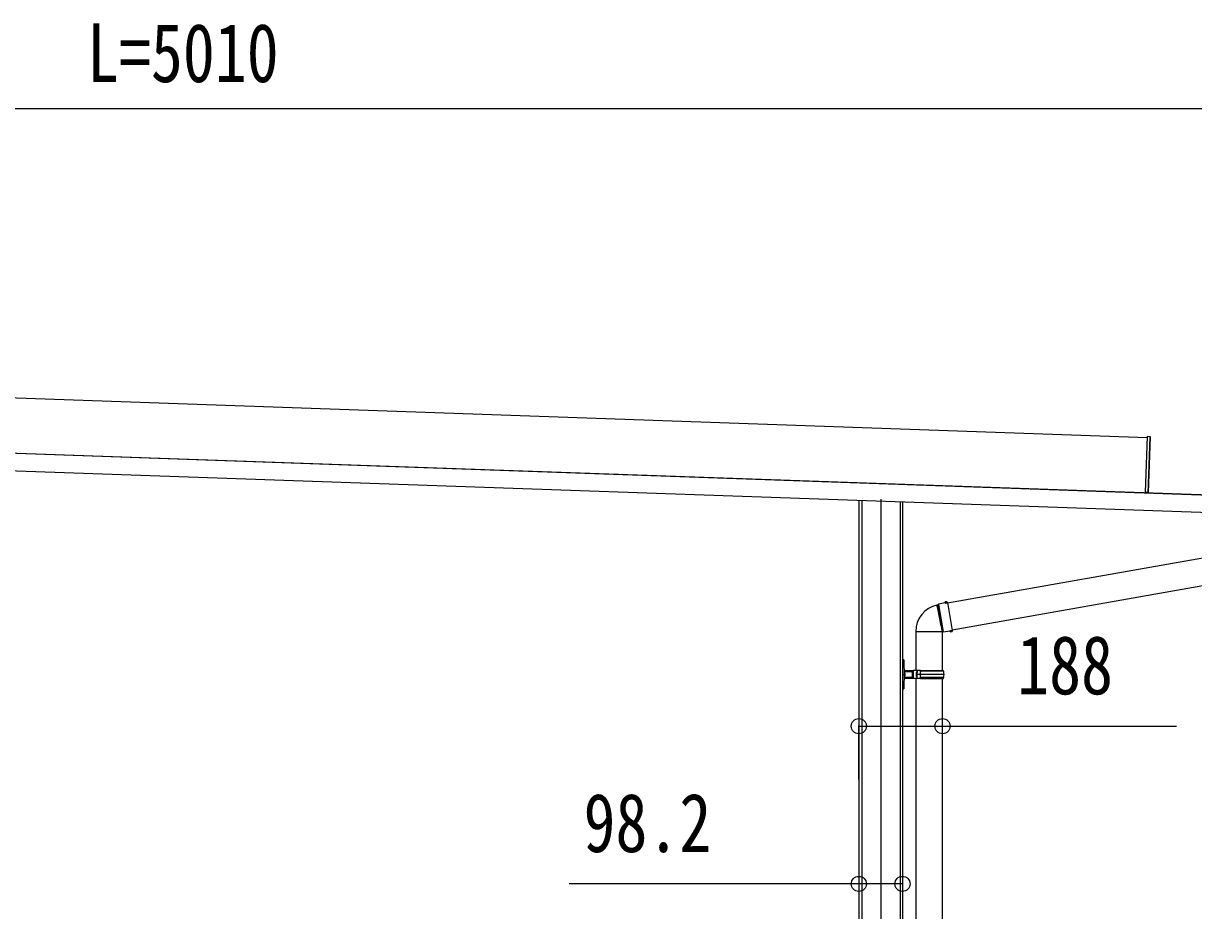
# Model space of a CAD drawing. Units: millimetres, scale not verified. Extents: x -16820 to 16820, y -11880 to 11880.
# Drawn here: x 616 to 3248, y -6636 to -4642 of the extents above; entities that cross this region are included whole.
import ezdxf
from ezdxf.enums import TextEntityAlignment as Align

# ---------------------------------------------------------------- set-up
doc = ezdxf.new("R2010")
doc.units = ezdxf.units.MM
doc.header["$LTSCALE"] = 60
for name, color, linetype in [('0-3_YKK_12', 2, 'Continuous'), ('0-4_YKK_A1', 4, 'Continuous'), ('0-5_YKK_D', 6, 'Continuous')]:
    doc.layers.add(name, color=color, linetype=linetype)
doc.styles.add('ＭＳ ゴシック', font='')
doc.styles.get('ＭＳ ゴシック').set_extended_font_data('MS Gothic')

msp = doc.modelspace()

# ---------------------------------------------------------------- linework, layer by layer
at = {"layer": '0-3_YKK_12'}
msp.add_line((2545.08, -8482.5), (2545.08, -5711.04), dxfattribs=at)
at = {"layer": '0-4_YKK_A1'}
for p, q in [((3144.54, -5573.03), (-831.04, -5434.2)), ((3593.42, -5713.28), (-1401.59, -5538.85)), ((3593.44, -5712.78), (-1401.57, -5538.35)), ((3592.04, -5752.76), (-1403.22, -5578.32)), ((3140.26, -5695.46), (3144.64, -5570.03)), ((3144.64, -5570.03), (3144.66, -5569.53)), ((3150.16, -5570.56), (3144.64, -5570.03)), ((3144.66, -5569.53), (3150.17, -5570.06)), ((3145.75, -5696.65), (3150.16, -5570.56)), ((3150.63, -5570.58), (3146.22, -5696.67)), ((3150.16, -5570.56), (3150.63, -5570.58)), ((3143.74, -5696.08), (3140.74, -5695.97)), ((3143.71, -5697.08), (3143.74, -5696.08)), ((3144.21, -5697.09), (3144.22, -5696.8)), ((3144.21, -5697.1), (3144.21, -5697.09)), ((3144.22, -5696.8), (3144.22, -5696.6)), ((3144.22, -5696.8), (3145.77, -5696.85)), ((3145.75, -5696.65), (3146.22, -5696.67)), ((2495.08, -5714.45), (2495.08, -7980.17)), ((2501.94, -5714.69), (2501.94, -8480.17)), ((2588.22, -5717.7), (2588.22, -8480.17)), ((2593.28, -5717.88), (2593.28, -7980.17)), ((3475.51, -5807.49), (2694.63, -5945.18)), ((2705.09, -6004.46), (3485.96, -5866.77)), ((2674.17, -5947.37), (2672.47, -5949.01)), ((2689.18, -5944.45), (2674.17, -5947.37)), ((2674.17, -5947.37), (2679.64, -5978.38)), ((2689.59, -5942.1), (2689.18, -5944.45)), ((2689.2, -5944.58), (2689.18, -5944.45)), ((2693.18, -5941.47), (2689.59, -5942.1)), ((2689.59, -5942.1), (2689.6, -5942.17)), ((2690.11, -5944.51), (2693.49, -5943.85)), ((2690.51, -5942.08), (2692.31, -5941.76)), ((2694.33, -5943.45), (2693.18, -5941.47)), ((2693.18, -5941.47), (2693.2, -5941.53)), ((2694.33, -5943.45), (2694.35, -5943.58)), ((2694.35, -5943.58), (2705.37, -6006.06)), ((2672.47, -5949.01), (2670.89, -5949.35)), ((2672.47, -5949.01), (2682.08, -6003.48)), ((2679.64, -5978.38), (2685.11, -6009.4)), ((2623.13, -6008.33), (2683.19, -6008.33)), ((2623.18, -6008.33), (2623.18, -6096)), ((2683.38, -6096), (2683.38, -6008.62)), ((2683.39, -6008.63), (2685.11, -6009.4)), ((2685.11, -6009.4), (2700.21, -6007.01)), ((2700.21, -6007.01), (2700.18, -6006.87)), ((2700.21, -6007.01), (2701.4, -6009.07)), ((2701.39, -6009.01), (2701.4, -6009.07)), ((2701.4, -6009.07), (2704.99, -6008.44)), ((2702.28, -6008.78), (2704.07, -6008.47)), ((2704.98, -6008.38), (2704.99, -6008.44)), ((2704.99, -6008.44), (2705.39, -6006.18)), ((2705.37, -6006.06), (2705.39, -6006.18)), ((2594.28, -6077.8), (2593.28, -6077.8)), ((2594.28, -6077.8), (2594.28, -6071.5)), ((2594.28, -6105), (2594.28, -6077.8)), ((2596.28, -6072.41), (2596.45, -6078.13)), ((2594.28, -6105), (2593.28, -6105)), ((2594.28, -6105), (2597.28, -6105)), ((2594.28, -6132.2), (2594.28, -6105)), ((2597.28, -6105), (2596.45, -6131.87)), ((2597.28, -6105), (2598.28, -6105)), ((2597.99, -6095.76), (2598.09, -6099)), ((2615.28, -6099), (2598.1, -6099)), ((2598.1, -6099), (2598.28, -6105)), ((2598.28, -6105), (2598.1, -6111)), ((2598.94, -6096), (2615.28, -6096)), ((2615.28, -6096), (2618.28, -6096)), ((2615.28, -6099), (2615.28, -6096)), ((2615.28, -6100.5), (2615.28, -6099)), ((2618.28, -6100.5), (2615.28, -6100.5)), ((2615.28, -6100.51), (2615.28, -6109.5)), ((2616.26, -6100.51), (2615.28, -6100.51)), ((2618.28, -6100.51), (2616.26, -6100.51)), ((2616.26, -6109.5), (2616.26, -6100.51)), ((2626.28, -6096), (2618.28, -6096)), ((2626.29, -6100.51), (2624.28, -6100.51)), ((2626.28, -6100.5), (2626.28, -6096)), ((2626.29, -6096), (2626.29, -6100.51)), ((2633.31, -6096), (2626.29, -6096)), ((2626.29, -6105), (2626.29, -6100.51)), ((2626.29, -6109.5), (2626.29, -6105)), ((2632.79, -6105), (2626.29, -6105)), ((2632.79, -6105), (2632.79, -6105)), ((2632.79, -6105), (2632.79, -6105)), ((2632.87, -6105), (2632.87, -6105)), ((2686.78, -6105), (2633.04, -6105)), ((2633.54, -6096), (2633.31, -6096)), ((2633.54, -6096), (2633.95, -6096)), ((2633.95, -6096), (2685.28, -6096)), ((2686.28, -6098), (2634.98, -6098)), ((2685.28, -6098), (2685.28, -6096)), ((2594.28, -6132.2), (2593.28, -6132.2)), ((2594.28, -6132.2), (2596.45, -6131.87)), ((2594.28, -6138.5), (2594.28, -6132.2)), ((2596.45, -6131.87), (2596.28, -6137.59)), ((2598.09, -6111), (2597.99, -6114.24)), ((2598.1, -6111), (2615.28, -6111)), ((2615.28, -6114), (2598.94, -6114)), ((2616.26, -6109.5), (2615.28, -6109.5)), ((2615.28, -6109.5), (2618.28, -6109.5)), ((2615.28, -6111), (2615.28, -6109.5)), ((2615.28, -6114), (2615.28, -6111)), ((2618.28, -6114), (2615.28, -6114)), ((2618.28, -6109.5), (2616.26, -6109.5)), ((2623.18, -6114), (2623.18, -6923.5)), ((2626.29, -6109.5), (2624.28, -6109.5)), ((2626.28, -6109.5), (2624.28, -6109.5)), ((2626.28, -6114), (2626.28, -6109.5)), ((2626.29, -6114), (2626.29, -6109.5)), ((2633.31, -6114), (2626.29, -6114)), ((2633.54, -6114), (2633.31, -6114)), ((2633.54, -6114), (2633.95, -6114)), ((2633.95, -6114), (2685.28, -6114)), ((2686.28, -6112), (2634.98, -6112)), ((2683.38, -6923.5), (2683.38, -6114)), ((2685.28, -6114), (2685.28, -6112)), ((2593.28, -6138.5), (2594.28, -6138.5)), ((2594.28, -6138.5), (2596.28, -6137.59))]:
    msp.add_line(p, q, dxfattribs=at)
for points in [[(3145.77, -5696.85), (3145.95, -5696.89), (3146.12, -5696.94), (3146.36, -5697.07), (3146.56, -5697.16), (3146.61, -5697.17), (3146.7, -5697.18), (3146.71, -5697.18)], [(2689.2, -5944.58), (2689.34, -5943.73), (2689.6, -5942.17)], [(2690.51, -5942.08), (2690.26, -5943.57), (2690.11, -5944.51)], [(2693.49, -5943.85), (2693.03, -5943.03), (2692.31, -5941.76)], [(2693.2, -5941.53), (2693.95, -5942.87), (2694.35, -5943.58)], [(2683.4, -6008.61), (2683.34, -6008.53), (2683.19, -6008.33), (2683.18, -6008.3), (2683.04, -6008.04), (2682.62, -6006.36), (2682.08, -6003.48), (2681.51, -6000.8), (2680.77, -5997.21), (2679.93, -5993), (2679.04, -5988.5), (2678.09, -5983.6), (2677.13, -5978.7), (2676.15, -5973.66), (2675.23, -5968.91), (2674.32, -5964.31), (2673.51, -5960.25), (2672.76, -5956.61), (2672.13, -5953.7), (2671.61, -5951.44), (2671.22, -5950), (2670.94, -5949.37), (2670.89, -5949.35)], [(2701.39, -6009.01), (2700.61, -6007.63), (2700.18, -6006.87)], [(2701.06, -6006.63), (2702.77, -6006.36), (2704.46, -6006.1)], [(2701.06, -6006.63), (2701.53, -6007.47), (2702.28, -6008.78)], [(2704.07, -6008.47), (2704.31, -6007.03), (2704.46, -6006.1)], [(2705.37, -6006.06), (2705.23, -6006.86), (2704.98, -6008.38)], [(2596.28, -6072.41), (2594.28, -6071.5), (2593.28, -6071.5)], [(2594.28, -6077.8), (2596.45, -6078.13), (2597.28, -6105)], [(2626.28, -6114), (2618.28, -6114), (2618.28, -6096)], [(2626.28, -6100.5), (2624.28, -6100.5), (2624.28, -6109.5)], [(2633.04, -6105), (2632.87, -6105), (2632.79, -6105), (2626.29, -6105)], [(2633.31, -6096), (2632.92, -6100.46), (2632.79, -6105)]]:
    msp.add_lwpolyline(points, dxfattribs=at)
for centre, radius, start, end in [((3148.11, -5570.24), 2.07, 351.06854, 4.93146), ((3150.13, -5570.56), 0.5, 358, 84.5), ((3140.76, -5695.47), 0.5, 178, 268), ((3143.73, -5696.58), 0.5, 358, 88), ((3146.75, -5696.68), 1, 178, 189.53696), ((3147.01, -5696.97), 1.25, 174.55789, 188.42908), ((3146.72, -5696.68), 0.5, 178, 268), ((2689.5, -5942.69), 1.92, 260.91849, 288.46572), ((2689.7, -5938.51), 3.66, 268.38866, 282.80116), ((2692.08, -5939.02), 2.75, 274.81691, 293.99327), ((2693.17, -5941.31), 2.56, 277.19737, 297.56812), ((2683.43, -6008.33), 60.3, 101.99843, 180), ((2701.27, -6009.14), 2.51, 94.83553, 115.78026), ((2702.51, -6011.53), 2.75, 94.81691, 113.99327), ((2704.88, -6012.03), 3.66, 88.38866, 102.80116), ((2705, -6007.95), 1.93, 79.00896, 106.22555), ((2598.94, -6094), 2, 181.7624, 241.44015), ((2598.94, -6094), 2, 241.44015, 270), ((2710.67, -6105.01), 77.89, 179.99307, 186.62466), ((2632.84, -6105.22), 0.226, 80.79578, 102.71983), ((2713.8, -6104.98), 80.75, 173.61461, 180.01355), ((2713.8, -6105.02), 80.75, 179.98461, 186.38348), ((2635.16, -6096.35), 1.66, 167.69464, 263.49512), ((2635.74, -6096.2), 1.81, 173.59328, 264.82407), ((2637.53, -6105), 49.25, 0, 8.17123), ((2637.53, -6105), 49.25, 351.83186, 0.00306), ((2598.94, -6116), 2, 118.55985, 178.2376), ((2598.94, -6116), 2, 90, 118.55985), ((2635.11, -6113.6), 1.61, 94.66451, 194.14319), ((2635.81, -6113.85), 1.86, 96.97139, 184.61125)]:
    msp.add_arc(centre, radius, start, end, dxfattribs=at)
for centre, major_axis, ratio, start_param, end_param in [((3145.13, -5696.83), (-4.91, 0.17), 0.061049, 1.383687, 1.5707963), ((2598.09, -6098.84), (1, 0.031), 0.162205, 3.1415927, 4.7026633), ((2598.19, -6102), (-0.1, 3), 0.333136, 6.2716543, 6.28138), ((2615.28, -6098.51), (3, 0), 0.162278, 4.712389, 6.2831853), ((2598.09, -6111.16), (1, -0.031), 0.162205, 1.580522, 3.1415927), ((2598.19, -6108), (0.1, 3), 0.333136, 3.143398, 3.1531236), ((2615.28, -6111.49), (3, 0), 0.162278, 6.2831853, 7.8539816)]:
    msp.add_ellipse(centre, major_axis=major_axis, ratio=ratio, start_param=start_param, end_param=end_param, dxfattribs=at)
at = {"layer": '0-5_YKK_D'}
for p, q in [((-1209.92, -4833.2), (3400.07, -4833.2)), ((2495.08, -6341.32), (2495.08, -6220.32)), ((2683.38, -6341.32), (2683.38, -6220.32))]:
    msp.add_line(p, q, dxfattribs=at)
for points in [[(2495.08, -6221.32), (2683.38, -6221.32), (3209.78, -6221.32)], [(2593.28, -6575.94), (2495.08, -6575.94), (1843.88, -6575.94)]]:
    msp.add_lwpolyline(points, dxfattribs=at)
for centre in [(2495.08, -6221.32), (2683.38, -6221.32), (2495.08, -6575.94), (2593.28, -6575.94)]:
    msp.add_circle(centre, 17, dxfattribs=at)

# ---------------------------------------------------------------- texts
at = {"layer": '0-5_YKK_D', "style": 'ＭＳ ゴシック', "width": 0.8}
for s, p in [('L=5010', (759.07, -4813.2)), ('188', (2851.38, -6189.32)), ('98.2', (1875.88, -6543.94))]:
    msp.add_text(s, height=132, dxfattribs=at).set_placement(p, align=Align.BOTTOM_LEFT)

doc.saveas('drawing.dxf')
